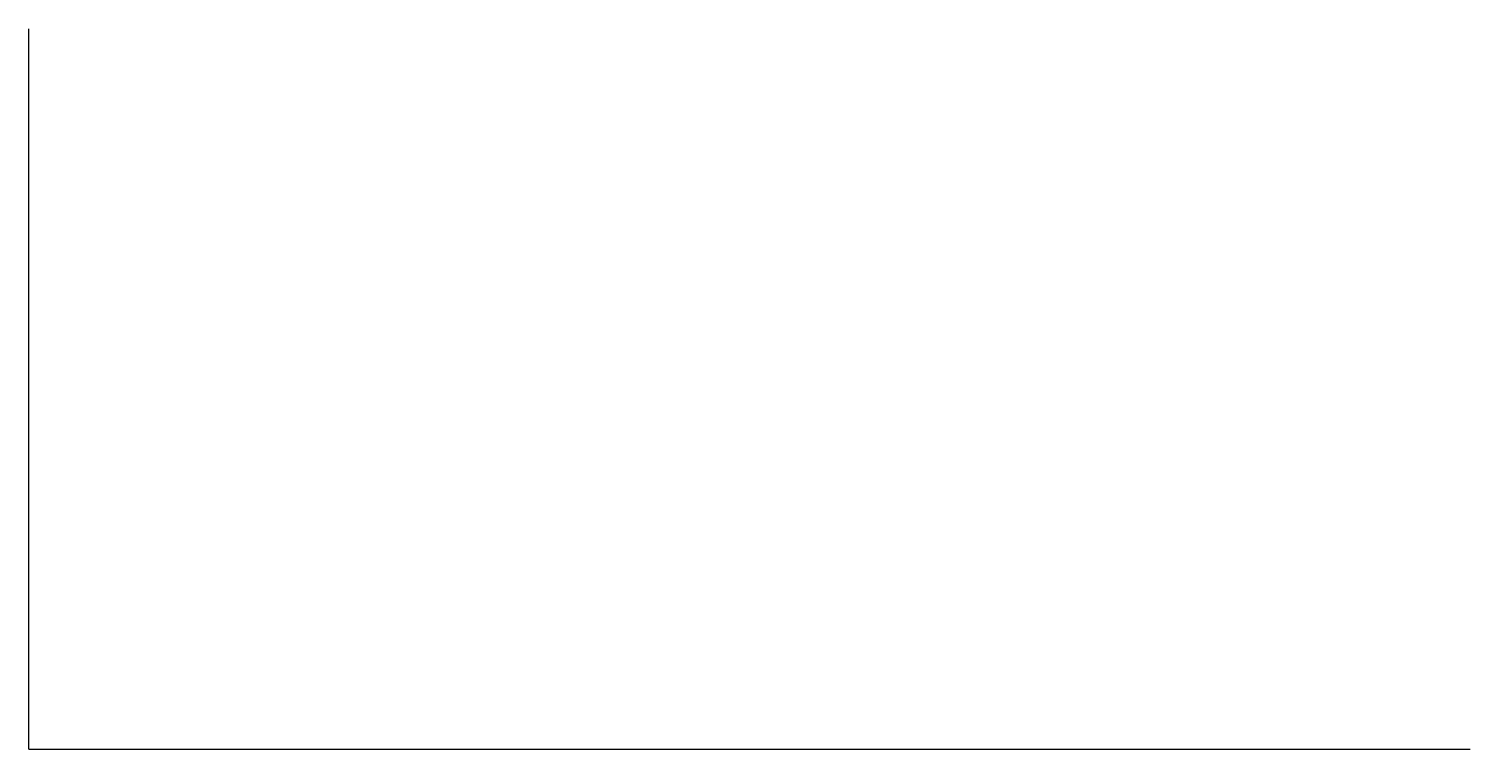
# Model space of a CAD drawing. Header units: metres. Extents: x 0 to 100, y 0 to 50.
import ezdxf

# ---------------------------------------------------------------- set-up
doc = ezdxf.new("R2010")
doc.units = ezdxf.units.M

msp = doc.modelspace()

# ---------------------------------------------------------------- linework, layer by layer
for q in [(0, 50), (100, 0)]:
    msp.add_line((0, 0), q)

doc.saveas('drawing.dxf')
